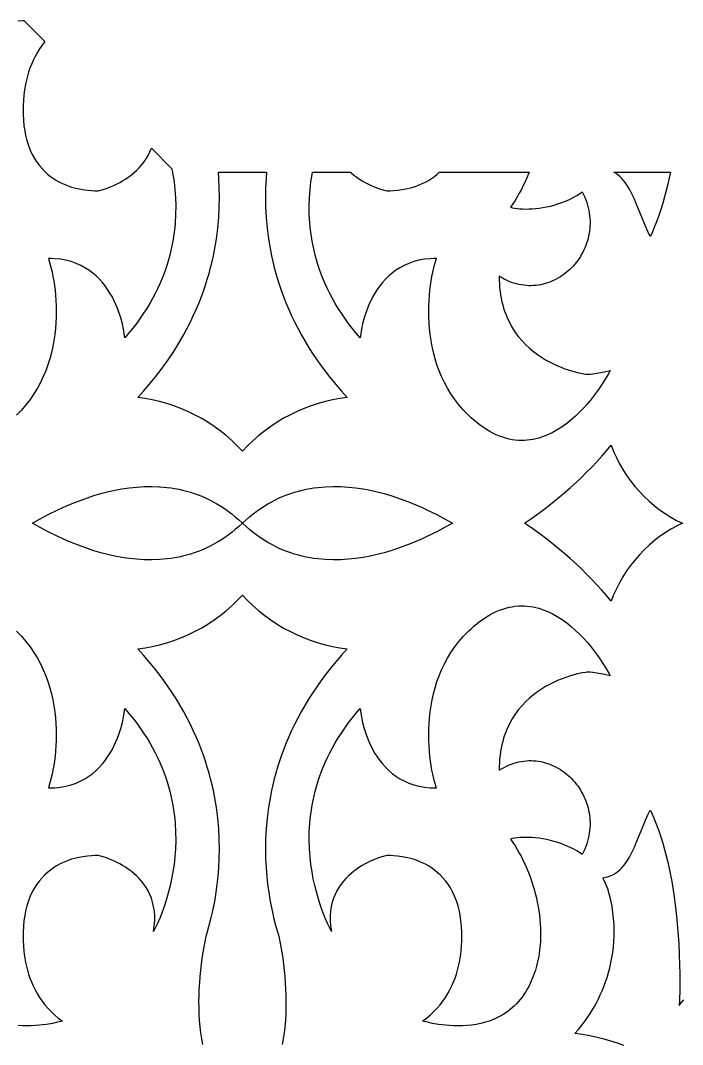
# Model space of a CAD drawing. Extents: x -350 to 350, y -780 to 780.
# Drawn here: x -131.5 to -79.3, y -575.2 to -494.5 of the extents above; entities that cross this region are included whole.
import ezdxf

# ---------------------------------------------------------------- set-up
doc = ezdxf.new("R2010")
doc.units = 0
doc.layers.add('LAYER_1', color=18, linetype='CONTINUOUS')

msp = doc.modelspace()

# ---------------------------------------------------------------- linework, layer by layer
at = {"layer": 'LAYER_1'}
for points in [[(-131.685, -494.543), (-131.33, -494.522), (-131.238, -494.521), (-129.576, -496.183), (-129.579, -496.188), (-129.798, -496.472), (-129.998, -496.763), (-130.181, -497.06), (-130.347, -497.362), (-130.497, -497.668), (-130.632, -497.977), (-130.753, -498.288), (-130.859, -498.601), (-130.952, -498.914), (-131.032, -499.227), (-131.1, -499.538), (-131.157, -499.847), (-131.203, -500.152), (-131.239, -500.453), (-131.266, -500.749), (-131.294, -501.322), (-131.293, -501.863), (-131.267, -502.365), (-131.222, -502.821), (-131.163, -503.223), (-131.097, -503.563), (-130.99, -503.979), (-130.864, -504.369), (-130.721, -504.732), (-130.563, -505.069), (-130.39, -505.382), (-130.203, -505.672), (-130.006, -505.938), (-129.798, -506.183), (-129.581, -506.407), (-129.357, -506.612), (-129.126, -506.797), (-128.891, -506.964), (-128.653, -507.114), (-128.413, -507.248), (-128.172, -507.366), (-127.933, -507.47), (-127.695, -507.561), (-127.462, -507.639), (-127.233, -507.705), (-127.012, -507.761), (-126.593, -507.844), (-126.218, -507.895), (-125.896, -507.922), (-125.64, -507.933), (-125.369, -507.931), (-125.271, -507.916), (-125.079, -507.867), (-124.806, -507.782), (-124.469, -507.657), (-124.082, -507.491), (-123.663, -507.278), (-123.445, -507.154), (-123.224, -507.017), (-123.003, -506.868), (-122.784, -506.704), (-122.567, -506.528), (-122.355, -506.337), (-122.151, -506.131), (-121.955, -505.911), (-121.771, -505.675), (-121.599, -505.424), (-121.442, -505.157), (-121.301, -504.873), (-121.181, -504.578), (-119.566, -506.193), (-119.481, -506.658), (-119.395, -507.24), (-119.327, -507.846), (-119.282, -508.475), (-119.262, -509.125), (-119.27, -509.794), (-119.308, -510.482), (-119.34, -510.831), (-119.381, -511.185), (-119.431, -511.542), (-119.491, -511.902), (-119.56, -512.266), (-119.64, -512.633), (-119.731, -513.003), (-119.833, -513.375), (-119.946, -513.749), (-120.071, -514.126), (-120.208, -514.505), (-120.358, -514.885), (-120.521, -515.268), (-120.698, -515.651), (-120.888, -516.036), (-121.092, -516.422), (-121.31, -516.808), (-121.544, -517.195), (-121.792, -517.583), (-122.056, -517.97), (-122.337, -518.358), (-122.633, -518.745), (-122.946, -519.132), (-123.277, -519.519), (-123.316, -519.164), (-123.374, -518.829), (-123.465, -518.413), (-123.596, -517.931), (-123.771, -517.402), (-123.877, -517.126), (-123.997, -516.843), (-124.131, -516.557), (-124.28, -516.271), (-124.444, -515.985), (-124.625, -515.702), (-124.823, -515.424), (-125.039, -515.154), (-125.273, -514.893), (-125.527, -514.644), (-125.801, -514.409), (-126.096, -514.19), (-126.412, -513.989), (-126.751, -513.808), (-127.113, -513.649), (-127.498, -513.515), (-127.908, -513.408), (-128.343, -513.329), (-128.804, -513.282), (-129.045, -513.27), (-129.292, -513.267), (-129.143, -513.758), (-129.001, -514.345), (-128.936, -514.672), (-128.875, -515.018), (-128.821, -515.382), (-128.774, -515.764), (-128.736, -516.161), (-128.707, -516.572), (-128.689, -516.996), (-128.682, -517.432), (-128.689, -517.877), (-128.709, -518.331), (-128.744, -518.793), (-128.795, -519.26), (-128.864, -519.731), (-128.95, -520.205), (-129.056, -520.681), (-129.183, -521.157), (-129.331, -521.631), (-129.501, -522.103), (-129.696, -522.571), (-129.915, -523.033), (-130.16, -523.488), (-130.432, -523.935), (-130.732, -524.372), (-131.062, -524.798), (-131.421, -525.211), (-131.812, -525.61)], [(-117.129, -575.183), (-117.214, -574.721), (-117.284, -574.249), (-117.339, -573.769), (-117.38, -573.283), (-117.408, -572.79), (-117.424, -572.295), (-117.427, -571.797), (-117.419, -571.298), (-117.401, -570.801), (-117.372, -570.306), (-117.334, -569.815), (-117.288, -569.331), (-117.233, -568.853), (-117.17, -568.385), (-117.101, -567.926), (-117.025, -567.48), (-116.858, -566.631), (-116.784, -566.368), (-116.641, -565.875), (-116.456, -565.168), (-116.356, -564.74), (-116.256, -564.264), (-116.158, -563.743), (-116.066, -563.179), (-115.983, -562.574), (-115.913, -561.929), (-115.859, -561.248), (-115.824, -560.532), (-115.812, -559.782), (-115.825, -559.002), (-115.868, -558.194), (-115.943, -557.358), (-115.994, -556.931), (-116.054, -556.498), (-116.123, -556.059), (-116.203, -555.615), (-116.294, -555.166), (-116.395, -554.712), (-116.508, -554.253), (-116.633, -553.79), (-116.77, -553.323), (-116.92, -552.851), (-117.083, -552.377), (-117.259, -551.899), (-117.449, -551.418), (-117.654, -550.934), (-117.873, -550.447), (-118.107, -549.958), (-118.357, -549.467), (-118.623, -548.975), (-118.905, -548.481), (-119.204, -547.985), (-119.52, -547.489), (-119.854, -546.991), (-120.206, -546.493), (-120.576, -545.995), (-120.965, -545.497), (-121.374, -544.999), (-121.802, -544.502), (-122.25, -544.006), (-121.679, -543.934), (-121.108, -543.834), (-120.538, -543.704), (-119.972, -543.547), (-119.411, -543.363), (-118.857, -543.152), (-118.31, -542.916), (-117.773, -542.656), (-117.246, -542.371), (-116.733, -542.063), (-116.233, -541.733), (-115.749, -541.382), (-115.282, -541.01), (-114.834, -540.618), (-114.406, -540.206), (-113.999, -539.777), (-113.592, -540.206), (-113.164, -540.618), (-112.716, -541.01), (-112.249, -541.382), (-111.765, -541.733), (-111.266, -542.063), (-110.752, -542.371), (-110.226, -542.656), (-109.688, -542.916), (-109.142, -543.152), (-108.587, -543.363), (-108.026, -543.547), (-107.46, -543.704), (-106.891, -543.834), (-106.32, -543.934), (-105.748, -544.006), (-106.197, -544.502), (-106.625, -544.999), (-107.033, -545.497), (-107.422, -545.995), (-107.792, -546.493), (-108.144, -546.991), (-108.478, -547.489), (-108.794, -547.985), (-109.093, -548.481), (-109.375, -548.975), (-109.641, -549.467), (-109.891, -549.958), (-110.125, -550.447), (-110.345, -550.934), (-110.549, -551.418), (-110.739, -551.899), (-110.915, -552.377), (-111.078, -552.851), (-111.228, -553.323), (-111.365, -553.79), (-111.49, -554.253), (-111.603, -554.712), (-111.704, -555.166), (-111.795, -555.615), (-111.875, -556.059), (-111.945, -556.498), (-112.005, -556.931), (-112.055, -557.358), (-112.13, -558.194), (-112.173, -559.002), (-112.186, -559.782), (-112.174, -560.532), (-112.139, -561.248), (-112.085, -561.929), (-112.015, -562.574), (-111.932, -563.179), (-111.84, -563.743), (-111.742, -564.264), (-111.642, -564.74), (-111.542, -565.168), (-111.357, -565.875), (-111.215, -566.368), (-111.141, -566.631), (-110.973, -567.48), (-110.898, -567.926), (-110.828, -568.385), (-110.766, -568.853), (-110.711, -569.331), (-110.664, -569.815), (-110.626, -570.306), (-110.597, -570.801), (-110.579, -571.298), (-110.571, -571.797), (-110.575, -572.295), (-110.59, -572.79), (-110.618, -573.283), (-110.659, -573.769), (-110.715, -574.249), (-110.784, -574.721), (-110.869, -575.183)], [(-131.812, -542.616), (-131.421, -543.015), (-131.062, -543.428), (-130.732, -543.854), (-130.432, -544.291), (-130.16, -544.738), (-129.915, -545.193), (-129.696, -545.655), (-129.501, -546.123), (-129.331, -546.595), (-129.183, -547.069), (-129.056, -547.545), (-128.95, -548.021), (-128.864, -548.495), (-128.795, -548.967), (-128.744, -549.433), (-128.709, -549.895), (-128.689, -550.349), (-128.682, -550.794), (-128.689, -551.23), (-128.707, -551.654), (-128.736, -552.065), (-128.774, -552.462), (-128.821, -552.844), (-128.875, -553.208), (-128.936, -553.554), (-129.001, -553.881), (-129.143, -554.468), (-129.292, -554.959), (-129.045, -554.956), (-128.804, -554.944), (-128.343, -554.897), (-127.908, -554.818), (-127.498, -554.711), (-127.113, -554.577), (-126.751, -554.418), (-126.412, -554.237), (-126.096, -554.036), (-125.801, -553.817), (-125.527, -553.582), (-125.273, -553.333), (-125.039, -553.072), (-124.823, -552.802), (-124.625, -552.524), (-124.444, -552.241), (-124.28, -551.956), (-124.131, -551.669), (-123.997, -551.383), (-123.877, -551.101), (-123.771, -550.824), (-123.596, -550.295), (-123.465, -549.814), (-123.374, -549.397), (-123.316, -549.062), (-123.277, -548.707), (-122.946, -549.094), (-122.633, -549.481), (-122.337, -549.868), (-122.056, -550.256), (-121.792, -550.643), (-121.544, -551.031), (-121.31, -551.418), (-121.092, -551.804), (-120.888, -552.19), (-120.698, -552.575), (-120.521, -552.958), (-120.358, -553.341), (-120.208, -553.721), (-120.071, -554.1), (-119.946, -554.477), (-119.833, -554.851), (-119.731, -555.224), (-119.64, -555.593), (-119.56, -555.96), (-119.491, -556.324), (-119.431, -556.684), (-119.381, -557.041), (-119.34, -557.395), (-119.308, -557.745), (-119.27, -558.432), (-119.262, -559.101), (-119.282, -559.751), (-119.327, -560.38), (-119.395, -560.986), (-119.481, -561.568), (-119.583, -562.125), (-119.698, -562.653), (-119.824, -563.153), (-119.956, -563.622), (-120.092, -564.059), (-120.23, -564.461), (-120.496, -565.158), (-120.73, -565.699), (-120.909, -566.072), (-121.008, -566.264), (-120.946, -565.834), (-120.916, -565.424), (-120.916, -565.033), (-120.944, -564.661), (-120.999, -564.307), (-121.078, -563.972), (-121.179, -563.654), (-121.301, -563.353), (-121.442, -563.069), (-121.599, -562.802), (-121.771, -562.551), (-121.955, -562.315), (-122.151, -562.095), (-122.355, -561.889), (-122.567, -561.698), (-122.784, -561.522), (-123.003, -561.359), (-123.224, -561.209), (-123.445, -561.072), (-123.663, -560.948), (-124.082, -560.736), (-124.469, -560.569), (-124.806, -560.444), (-125.079, -560.359), (-125.271, -560.311), (-125.369, -560.295), (-125.64, -560.294), (-125.896, -560.304), (-126.218, -560.331), (-126.593, -560.382), (-127.012, -560.465), (-127.233, -560.521), (-127.462, -560.587), (-127.695, -560.665), (-127.933, -560.756), (-128.172, -560.86), (-128.413, -560.979), (-128.653, -561.112), (-128.891, -561.262), (-129.126, -561.429), (-129.357, -561.615), (-129.581, -561.819), (-129.798, -562.043), (-130.006, -562.288), (-130.203, -562.554), (-130.39, -562.844), (-130.563, -563.157), (-130.721, -563.494), (-130.864, -563.857), (-130.99, -564.247), (-131.097, -564.663), (-131.163, -565.004), (-131.222, -565.405), (-131.267, -565.861), (-131.293, -566.363), (-131.294, -566.904), (-131.266, -567.477), (-131.239, -567.773), (-131.203, -568.074), (-131.157, -568.379), (-131.1, -568.688), (-131.032, -568.999), (-130.952, -569.312), (-130.859, -569.625), (-130.753, -569.938), (-130.632, -570.249), (-130.497, -570.558), (-130.347, -570.864), (-130.181, -571.166), (-129.998, -571.463), (-129.798, -571.754), (-129.579, -572.038), (-129.342, -572.315), (-129.086, -572.582), (-128.81, -572.84), (-128.513, -573.088), (-128.195, -573.324), (-128.59, -573.424), (-128.97, -573.506), (-129.451, -573.59), (-130.015, -573.661), (-130.323, -573.687), (-130.647, -573.704), (-130.983, -573.71), (-131.33, -573.704), (-131.685, -573.683)], [(-83.933, -575.256), (-84.439, -575.075), (-84.961, -574.908), (-85.499, -574.754), (-86.052, -574.616), (-86.62, -574.494), (-87.205, -574.388), (-87.805, -574.301), (-87.524, -573.999), (-87.221, -573.632), (-86.904, -573.205), (-86.581, -572.72), (-86.26, -572.179), (-86.102, -571.889), (-85.948, -571.585), (-85.798, -571.269), (-85.654, -570.941), (-85.515, -570.601), (-85.385, -570.249), (-85.262, -569.886), (-85.149, -569.512), (-85.046, -569.128), (-84.954, -568.733), (-84.874, -568.328), (-84.808, -567.914), (-84.756, -567.49), (-84.719, -567.057), (-84.698, -566.616), (-84.695, -566.167), (-84.709, -565.709), (-84.743, -565.244), (-84.797, -564.772), (-84.872, -564.292), (-84.968, -563.806), (-85.088, -563.314), (-85.207, -562.921), (-85.348, -562.549), (-85.509, -562.199), (-85.599, -562.035), (-85.397, -562.005), (-85.205, -561.96), (-85.022, -561.899), (-84.848, -561.823), (-84.682, -561.734), (-84.525, -561.631), (-84.375, -561.516), (-84.233, -561.39), (-84.097, -561.252), (-83.968, -561.104), (-83.845, -560.946), (-83.727, -560.78), (-83.506, -560.424), (-83.302, -560.041), (-83.111, -559.637), (-82.931, -559.217), (-82.585, -558.356), (-82.237, -557.502), (-82.054, -557.093), (-81.859, -556.703), (-81.746, -556.941), (-81.548, -557.395), (-81.361, -557.86), (-81.187, -558.334), (-81.024, -558.817), (-80.871, -559.307), (-80.729, -559.803), (-80.598, -560.305), (-80.476, -560.81), (-80.363, -561.318), (-80.26, -561.828), (-80.165, -562.338), (-80.001, -563.355), (-79.867, -564.359), (-79.76, -565.342), (-79.678, -566.295), (-79.617, -567.207), (-79.576, -568.071), (-79.55, -568.876), (-79.537, -569.613), (-79.534, -570.274), (-79.539, -570.849), (-79.557, -571.702), (-79.569, -572.101), (-79.398, -571.872), (-79.218, -571.649)]]:
    msp.add_lwpolyline(points, dxfattribs=at)
for points in [[(-112.139, -506.978), (-112.174, -507.694), (-112.186, -508.444), (-112.173, -509.224), (-112.13, -510.032), (-112.055, -510.868), (-112.005, -511.295), (-111.945, -511.728), (-111.875, -512.167), (-111.795, -512.611), (-111.704, -513.06), (-111.603, -513.514), (-111.49, -513.973), (-111.365, -514.436), (-111.228, -514.904), (-111.078, -515.375), (-110.915, -515.849), (-110.739, -516.327), (-110.549, -516.808), (-110.345, -517.292), (-110.125, -517.779), (-109.891, -518.268), (-109.641, -518.759), (-109.375, -519.251), (-109.093, -519.746), (-108.794, -520.241), (-108.478, -520.738), (-108.144, -521.235), (-107.792, -521.733), (-107.422, -522.231), (-107.033, -522.729), (-106.625, -523.227), (-106.197, -523.724), (-105.748, -524.22), (-106.32, -524.292), (-106.891, -524.393), (-107.46, -524.522), (-108.026, -524.679), (-108.587, -524.863), (-109.142, -525.074), (-109.688, -525.31), (-110.226, -525.571), (-110.752, -525.855), (-111.266, -526.163), (-111.765, -526.493), (-112.249, -526.844), (-112.716, -527.216), (-113.164, -527.608), (-113.592, -528.02), (-113.999, -528.449), (-114.406, -528.02), (-114.834, -527.608), (-115.282, -527.216), (-115.749, -526.844), (-116.233, -526.493), (-116.733, -526.163), (-117.246, -525.855), (-117.773, -525.571), (-118.31, -525.31), (-118.857, -525.074), (-119.411, -524.863), (-119.972, -524.679), (-120.538, -524.522), (-121.108, -524.393), (-121.679, -524.292), (-122.25, -524.22), (-121.802, -523.724), (-121.374, -523.227), (-120.965, -522.729), (-120.576, -522.231), (-120.206, -521.733), (-119.854, -521.235), (-119.52, -520.738), (-119.204, -520.241), (-118.905, -519.746), (-118.623, -519.251), (-118.357, -518.759), (-118.107, -518.268), (-117.873, -517.779), (-117.654, -517.292), (-117.449, -516.808), (-117.259, -516.327), (-117.083, -515.849), (-116.92, -515.375), (-116.77, -514.904), (-116.633, -514.436), (-116.508, -513.973), (-116.395, -513.514), (-116.294, -513.06), (-116.203, -512.611), (-116.123, -512.167), (-116.054, -511.728), (-115.994, -511.295), (-115.943, -510.868), (-115.868, -510.032), (-115.825, -509.224), (-115.812, -508.444), (-115.824, -507.694), (-115.859, -506.978), (-115.9, -506.47), (-112.099, -506.47)], [(-91.454, -506.59), (-91.585, -506.907), (-91.722, -507.219), (-91.867, -507.525), (-92.019, -507.826), (-92.178, -508.122), (-92.343, -508.41), (-92.515, -508.692), (-92.692, -508.967), (-92.876, -509.234), (-92.72, -509.273), (-92.545, -509.306), (-92.351, -509.333), (-92.141, -509.353), (-91.916, -509.366), (-91.678, -509.37), (-91.426, -509.366), (-91.164, -509.353), (-90.892, -509.331), (-90.611, -509.298), (-90.324, -509.255), (-90.031, -509.2), (-89.733, -509.134), (-89.433, -509.055), (-89.131, -508.964), (-88.829, -508.859), (-88.528, -508.74), (-88.23, -508.607), (-87.936, -508.458), (-87.647, -508.294), (-87.365, -508.114), (-87.227, -508.016), (-87.122, -508.224), (-87.027, -508.433), (-86.942, -508.642), (-86.867, -508.852), (-86.802, -509.061), (-86.746, -509.27), (-86.7, -509.478), (-86.663, -509.686), (-86.635, -509.892), (-86.616, -510.098), (-86.605, -510.303), (-86.603, -510.506), (-86.609, -510.707), (-86.624, -510.907), (-86.646, -511.105), (-86.676, -511.301), (-86.714, -511.494), (-86.759, -511.685), (-86.811, -511.873), (-86.87, -512.059), (-86.937, -512.241), (-87.01, -512.421), (-87.089, -512.596), (-87.175, -512.769), (-87.267, -512.937), (-87.365, -513.102), (-87.469, -513.262), (-87.578, -513.418), (-87.693, -513.57), (-87.813, -513.717), (-87.939, -513.859), (-88.069, -513.997), (-88.204, -514.129), (-88.343, -514.255), (-88.487, -514.376), (-88.635, -514.492), (-88.788, -514.601), (-88.944, -514.704), (-89.103, -514.801), (-89.266, -514.892), (-89.433, -514.976), (-89.603, -515.053), (-89.775, -515.123), (-89.951, -515.186), (-90.129, -515.242), (-90.309, -515.29), (-90.492, -515.33), (-90.676, -515.362), (-90.863, -515.386), (-91.051, -515.402), (-91.241, -515.41), (-91.433, -515.409), (-91.625, -515.399), (-91.818, -515.38), (-92.013, -515.352), (-92.208, -515.315), (-92.403, -515.268), (-92.599, -515.211), (-92.794, -515.144), (-92.99, -515.068), (-93.186, -514.981), (-93.381, -514.883), (-93.575, -514.775), (-93.769, -514.657), (-93.764, -514.968), (-93.751, -515.271), (-93.728, -515.566), (-93.697, -515.853), (-93.657, -516.132), (-93.608, -516.403), (-93.552, -516.667), (-93.488, -516.922), (-93.417, -517.17), (-93.339, -517.411), (-93.254, -517.644), (-93.162, -517.87), (-92.961, -518.301), (-92.738, -518.705), (-92.494, -519.082), (-92.233, -519.432), (-91.957, -519.758), (-91.668, -520.06), (-91.369, -520.339), (-91.061, -520.595), (-90.748, -520.83), (-90.431, -521.044), (-90.114, -521.238), (-89.797, -521.414), (-89.485, -521.571), (-89.178, -521.711), (-88.88, -521.836), (-88.593, -521.944), (-88.06, -522.119), (-87.598, -522.243), (-87.227, -522.322), (-86.966, -522.364), (-86.832, -522.376), (-86.603, -522.368), (-86.375, -522.348), (-85.92, -522.284), (-85.468, -522.194), (-85.018, -522.093), (-85.096, -522.246), (-85.27, -522.554), (-85.536, -522.987), (-85.889, -523.514), (-86.097, -523.803), (-86.325, -524.105), (-86.572, -524.416), (-86.839, -524.732), (-87.124, -525.05), (-87.427, -525.364), (-87.747, -525.673), (-88.084, -525.972), (-88.437, -526.257), (-88.806, -526.524), (-89.19, -526.771), (-89.589, -526.993), (-90.002, -527.186), (-90.213, -527.271), (-90.428, -527.347), (-90.645, -527.414), (-90.867, -527.472), (-91.091, -527.52), (-91.318, -527.557), (-91.548, -527.584), (-91.781, -527.599), (-92.017, -527.603), (-92.255, -527.594), (-92.496, -527.572), (-92.74, -527.537), (-92.986, -527.489), (-93.235, -527.426), (-93.486, -527.349), (-93.74, -527.257), (-93.995, -527.149), (-94.253, -527.025), (-94.513, -526.885), (-94.775, -526.728), (-95.039, -526.554), (-95.305, -526.361), (-95.538, -526.18), (-95.762, -525.994), (-95.978, -525.804), (-96.186, -525.61), (-96.577, -525.211), (-96.937, -524.798), (-97.266, -524.372), (-97.566, -523.935), (-97.838, -523.488), (-98.084, -523.033), (-98.303, -522.571), (-98.497, -522.103), (-98.668, -521.631), (-98.816, -521.157), (-98.942, -520.681), (-99.048, -520.205), (-99.135, -519.731), (-99.203, -519.26), (-99.254, -518.793), (-99.289, -518.331), (-99.31, -517.877), (-99.316, -517.432), (-99.309, -516.996), (-99.291, -516.572), (-99.262, -516.161), (-99.224, -515.764), (-99.177, -515.382), (-99.123, -515.018), (-99.063, -514.672), (-98.997, -514.345), (-98.855, -513.758), (-98.706, -513.267), (-98.953, -513.27), (-99.194, -513.282), (-99.655, -513.329), (-100.09, -513.408), (-100.5, -513.515), (-100.886, -513.649), (-101.247, -513.808), (-101.586, -513.989), (-101.902, -514.19), (-102.197, -514.409), (-102.471, -514.644), (-102.725, -514.893), (-102.959, -515.154), (-103.175, -515.424), (-103.373, -515.702), (-103.554, -515.985), (-103.719, -516.271), (-103.868, -516.557), (-104.002, -516.843), (-104.121, -517.126), (-104.228, -517.402), (-104.403, -517.931), (-104.533, -518.413), (-104.624, -518.829), (-104.682, -519.164), (-104.722, -519.519), (-105.052, -519.132), (-105.365, -518.745), (-105.662, -518.358), (-105.942, -517.97), (-106.206, -517.583), (-106.455, -517.195), (-106.688, -516.808), (-106.907, -516.422), (-107.111, -516.036), (-107.301, -515.651), (-107.477, -515.268), (-107.64, -514.885), (-107.79, -514.505), (-107.927, -514.126), (-108.052, -513.749), (-108.166, -513.375), (-108.267, -513.003), (-108.358, -512.633), (-108.438, -512.266), (-108.508, -511.902), (-108.567, -511.542), (-108.617, -511.185), (-108.658, -510.831), (-108.69, -510.482), (-108.729, -509.794), (-108.736, -509.125), (-108.716, -508.475), (-108.671, -507.846), (-108.604, -507.24), (-108.517, -506.658), (-108.483, -506.47), (-105.496, -506.47), (-105.431, -506.528), (-105.215, -506.704), (-104.995, -506.868), (-104.774, -507.017), (-104.553, -507.154), (-104.336, -507.278), (-103.916, -507.491), (-103.53, -507.657), (-103.192, -507.782), (-102.92, -507.867), (-102.727, -507.916), (-102.629, -507.931), (-102.358, -507.933), (-102.102, -507.922), (-101.781, -507.895), (-101.405, -507.844), (-100.987, -507.761), (-100.765, -507.705), (-100.536, -507.639), (-100.303, -507.561), (-100.066, -507.47), (-99.826, -507.366), (-99.585, -507.248), (-99.345, -507.114), (-99.107, -506.964), (-98.872, -506.797), (-98.642, -506.612), (-98.486, -506.47), (-91.408, -506.47)], [(-80.363, -506.908), (-80.476, -507.416), (-80.598, -507.921), (-80.729, -508.423), (-80.871, -508.919), (-81.024, -509.409), (-81.187, -509.892), (-81.361, -510.366), (-81.548, -510.831), (-81.746, -511.285), (-81.859, -511.523), (-82.054, -511.133), (-82.237, -510.724), (-82.585, -509.87), (-82.931, -509.009), (-83.111, -508.589), (-83.302, -508.185), (-83.506, -507.802), (-83.727, -507.446), (-83.845, -507.28), (-83.968, -507.122), (-84.097, -506.974), (-84.233, -506.837), (-84.375, -506.71), (-84.525, -506.595), (-84.682, -506.492), (-84.724, -506.47), (-80.275, -506.47)], [(-84.746, -528.461), (-84.53, -528.948), (-84.287, -529.426), (-84.018, -529.892), (-83.725, -530.347), (-83.409, -530.787), (-83.072, -531.213), (-82.715, -531.621), (-82.34, -532.012), (-81.947, -532.382), (-81.539, -532.732), (-81.117, -533.059), (-80.683, -533.362), (-80.237, -533.639), (-79.781, -533.889), (-79.317, -534.113), (-79.781, -534.337), (-80.237, -534.587), (-80.683, -534.865), (-81.117, -535.167), (-81.539, -535.494), (-81.947, -535.844), (-82.34, -536.214), (-82.715, -536.605), (-83.072, -537.013), (-83.409, -537.439), (-83.725, -537.879), (-84.018, -538.334), (-84.287, -538.801), (-84.53, -539.278), (-84.746, -539.765), (-84.934, -540.26), (-85.306, -539.819), (-85.687, -539.384), (-86.076, -538.956), (-86.473, -538.536), (-86.877, -538.123), (-87.288, -537.717), (-87.707, -537.32), (-88.133, -536.93), (-88.566, -536.548), (-89.005, -536.175), (-89.45, -535.81), (-89.902, -535.453), (-90.359, -535.105), (-90.822, -534.766), (-91.29, -534.437), (-91.764, -534.113), (-91.29, -533.79), (-90.822, -533.46), (-90.359, -533.121), (-89.902, -532.773), (-89.45, -532.416), (-89.005, -532.051), (-88.566, -531.678), (-88.133, -531.296), (-87.707, -530.906), (-87.288, -530.509), (-86.877, -530.103), (-86.473, -529.69), (-86.076, -529.27), (-85.687, -528.842), (-85.306, -528.408), (-84.934, -527.966)], [(-106.257, -531.229), (-105.664, -531.266), (-105.077, -531.328), (-104.498, -531.414), (-103.929, -531.521), (-103.371, -531.646), (-102.825, -531.788), (-102.292, -531.944), (-101.775, -532.112), (-101.274, -532.291), (-100.79, -532.476), (-100.326, -532.667), (-99.882, -532.861), (-99.459, -533.055), (-98.684, -533.437), (-98.012, -533.795), (-97.453, -534.113), (-98.012, -534.431), (-98.684, -534.789), (-99.459, -535.171), (-99.882, -535.366), (-100.326, -535.559), (-100.79, -535.75), (-101.274, -535.936), (-101.775, -536.114), (-102.292, -536.282), (-102.825, -536.438), (-103.371, -536.58), (-103.929, -536.706), (-104.498, -536.812), (-105.077, -536.898), (-105.664, -536.96), (-106.257, -536.997), (-106.857, -537.005), (-107.461, -536.984), (-108.067, -536.93), (-108.371, -536.891), (-108.675, -536.842), (-108.98, -536.784), (-109.284, -536.717), (-109.588, -536.64), (-109.891, -536.553), (-110.194, -536.455), (-110.496, -536.347), (-110.797, -536.228), (-111.097, -536.097), (-111.395, -535.956), (-111.693, -535.802), (-111.988, -535.636), (-112.282, -535.458), (-112.574, -535.268), (-112.864, -535.064), (-113.151, -534.848), (-113.436, -534.618), (-113.719, -534.374), (-113.999, -534.114), (-114.28, -534.374), (-114.562, -534.618), (-114.847, -534.848), (-115.135, -535.064), (-115.424, -535.268), (-115.716, -535.458), (-116.01, -535.636), (-116.306, -535.802), (-116.603, -535.956), (-116.901, -536.097), (-117.201, -536.228), (-117.502, -536.347), (-117.804, -536.455), (-118.107, -536.553), (-118.411, -536.64), (-118.715, -536.717), (-119.019, -536.784), (-119.323, -536.842), (-119.627, -536.891), (-119.931, -536.93), (-120.538, -536.984), (-121.141, -537.005), (-121.741, -536.997), (-122.335, -536.96), (-122.922, -536.898), (-123.5, -536.812), (-124.07, -536.706), (-124.628, -536.58), (-125.174, -536.438), (-125.706, -536.282), (-126.223, -536.114), (-126.724, -535.936), (-127.208, -535.75), (-127.672, -535.559), (-128.117, -535.366), (-128.539, -535.171), (-129.314, -534.789), (-129.986, -534.431), (-130.545, -534.113), (-129.986, -533.795), (-129.314, -533.437), (-128.539, -533.055), (-128.117, -532.861), (-127.672, -532.667), (-127.208, -532.476), (-126.724, -532.291), (-126.223, -532.112), (-125.706, -531.944), (-125.174, -531.788), (-124.628, -531.646), (-124.07, -531.521), (-123.5, -531.414), (-122.922, -531.328), (-122.335, -531.266), (-121.741, -531.229), (-121.141, -531.221), (-120.538, -531.242), (-119.931, -531.296), (-119.627, -531.335), (-119.323, -531.384), (-119.019, -531.442), (-118.715, -531.509), (-118.411, -531.586), (-118.107, -531.674), (-117.804, -531.771), (-117.502, -531.879), (-117.201, -531.998), (-116.901, -532.129), (-116.603, -532.271), (-116.306, -532.424), (-116.01, -532.59), (-115.716, -532.768), (-115.424, -532.958), (-115.135, -533.162), (-114.847, -533.378), (-114.562, -533.608), (-114.28, -533.852), (-113.999, -534.112), (-113.719, -533.852), (-113.436, -533.608), (-113.151, -533.378), (-112.864, -533.162), (-112.574, -532.958), (-112.282, -532.768), (-111.988, -532.59), (-111.693, -532.424), (-111.395, -532.271), (-111.097, -532.129), (-110.797, -531.998), (-110.496, -531.879), (-110.194, -531.771), (-109.891, -531.674), (-109.588, -531.586), (-109.284, -531.509), (-108.98, -531.442), (-108.675, -531.384), (-108.371, -531.335), (-108.067, -531.296), (-107.461, -531.242), (-106.857, -531.221)], [(-91.781, -540.627), (-91.548, -540.642), (-91.318, -540.669), (-91.091, -540.706), (-90.867, -540.754), (-90.645, -540.812), (-90.428, -540.879), (-90.213, -540.955), (-90.002, -541.04), (-89.589, -541.233), (-89.19, -541.455), (-88.806, -541.702), (-88.437, -541.969), (-88.084, -542.254), (-87.747, -542.553), (-87.427, -542.862), (-87.124, -543.177), (-86.839, -543.494), (-86.572, -543.81), (-86.325, -544.121), (-86.097, -544.423), (-85.889, -544.713), (-85.536, -545.24), (-85.27, -545.672), (-85.096, -545.98), (-85.018, -546.133), (-85.468, -546.032), (-85.92, -545.942), (-86.375, -545.878), (-86.603, -545.858), (-86.832, -545.85), (-86.966, -545.862), (-87.227, -545.904), (-87.598, -545.983), (-88.06, -546.107), (-88.593, -546.282), (-88.88, -546.39), (-89.178, -546.515), (-89.485, -546.655), (-89.797, -546.812), (-90.114, -546.988), (-90.431, -547.182), (-90.748, -547.396), (-91.061, -547.631), (-91.369, -547.887), (-91.668, -548.166), (-91.957, -548.468), (-92.233, -548.794), (-92.494, -549.145), (-92.738, -549.521), (-92.961, -549.925), (-93.162, -550.356), (-93.254, -550.582), (-93.339, -550.815), (-93.417, -551.056), (-93.488, -551.304), (-93.552, -551.56), (-93.608, -551.823), (-93.657, -552.094), (-93.697, -552.373), (-93.728, -552.66), (-93.751, -552.955), (-93.764, -553.258), (-93.769, -553.57), (-93.575, -553.451), (-93.381, -553.343), (-93.186, -553.245), (-92.99, -553.158), (-92.794, -553.082), (-92.599, -553.015), (-92.403, -552.958), (-92.208, -552.911), (-92.013, -552.874), (-91.818, -552.846), (-91.625, -552.827), (-91.433, -552.817), (-91.241, -552.816), (-91.051, -552.824), (-90.863, -552.84), (-90.676, -552.864), (-90.492, -552.896), (-90.309, -552.937), (-90.129, -552.985), (-89.951, -553.04), (-89.775, -553.103), (-89.603, -553.173), (-89.433, -553.25), (-89.266, -553.334), (-89.103, -553.425), (-88.944, -553.522), (-88.788, -553.625), (-88.635, -553.734), (-88.487, -553.85), (-88.343, -553.971), (-88.204, -554.097), (-88.069, -554.229), (-87.939, -554.367), (-87.813, -554.509), (-87.693, -554.656), (-87.578, -554.808), (-87.469, -554.964), (-87.365, -555.124), (-87.267, -555.289), (-87.175, -555.457), (-87.089, -555.63), (-87.01, -555.805), (-86.937, -555.985), (-86.87, -556.167), (-86.811, -556.353), (-86.759, -556.541), (-86.714, -556.732), (-86.676, -556.925), (-86.646, -557.121), (-86.624, -557.319), (-86.609, -557.519), (-86.603, -557.72), (-86.605, -557.923), (-86.616, -558.128), (-86.635, -558.334), (-86.663, -558.54), (-86.7, -558.748), (-86.746, -558.956), (-86.802, -559.165), (-86.867, -559.374), (-86.942, -559.584), (-87.027, -559.793), (-87.122, -560.002), (-87.227, -560.21), (-87.365, -560.112), (-87.647, -559.932), (-87.936, -559.768), (-88.23, -559.619), (-88.528, -559.486), (-88.829, -559.367), (-89.131, -559.262), (-89.433, -559.171), (-89.733, -559.092), (-90.031, -559.026), (-90.324, -558.971), (-90.611, -558.928), (-90.892, -558.895), (-91.164, -558.873), (-91.426, -558.86), (-91.678, -558.856), (-91.916, -558.861), (-92.141, -558.873), (-92.351, -558.893), (-92.545, -558.92), (-92.72, -558.953), (-92.876, -558.992), (-92.692, -559.259), (-92.515, -559.534), (-92.343, -559.816), (-92.178, -560.105), (-92.019, -560.4), (-91.867, -560.701), (-91.722, -561.008), (-91.585, -561.319), (-91.454, -561.636), (-91.331, -561.957), (-91.216, -562.282), (-91.109, -562.611), (-91.01, -562.942), (-90.919, -563.277), (-90.836, -563.613), (-90.762, -563.952), (-90.697, -564.292), (-90.642, -564.634), (-90.595, -564.976), (-90.558, -565.318), (-90.53, -565.661), (-90.512, -566.003), (-90.504, -566.344), (-90.507, -566.684), (-90.519, -567.022), (-90.543, -567.358), (-90.577, -567.691), (-90.621, -568.022), (-90.677, -568.349), (-90.745, -568.673), (-90.824, -568.992), (-90.914, -569.307), (-91.006, -569.589), (-91.105, -569.86), (-91.211, -570.118), (-91.323, -570.365), (-91.44, -570.602), (-91.564, -570.827), (-91.693, -571.042), (-91.827, -571.246), (-91.966, -571.441), (-92.11, -571.625), (-92.258, -571.8), (-92.411, -571.965), (-92.567, -572.121), (-92.728, -572.268), (-92.891, -572.406), (-93.058, -572.536), (-93.4, -572.771), (-93.752, -572.975), (-94.111, -573.149), (-94.476, -573.296), (-94.845, -573.417), (-95.215, -573.515), (-95.584, -573.59), (-95.951, -573.646), (-96.313, -573.683), (-96.669, -573.704), (-97.015, -573.71), (-97.352, -573.704), (-97.675, -573.687), (-97.983, -573.661), (-98.548, -573.59), (-99.028, -573.506), (-99.408, -573.424), (-99.803, -573.324), (-99.485, -573.088), (-99.188, -572.84), (-98.912, -572.582), (-98.656, -572.315), (-98.419, -572.038), (-98.201, -571.754), (-98, -571.463), (-97.817, -571.166), (-97.651, -570.864), (-97.501, -570.558), (-97.366, -570.249), (-97.246, -569.938), (-97.139, -569.625), (-97.046, -569.312), (-96.966, -568.999), (-96.898, -568.688), (-96.841, -568.379), (-96.795, -568.074), (-96.759, -567.773), (-96.732, -567.477), (-96.704, -566.904), (-96.706, -566.363), (-96.731, -565.861), (-96.776, -565.405), (-96.835, -565.004), (-96.902, -564.663), (-97.009, -564.247), (-97.134, -563.857), (-97.277, -563.494), (-97.436, -563.157), (-97.609, -562.844), (-97.795, -562.554), (-97.993, -562.288), (-98.201, -562.043), (-98.417, -561.819), (-98.642, -561.615), (-98.872, -561.429), (-99.107, -561.262), (-99.345, -561.112), (-99.585, -560.979), (-99.826, -560.86), (-100.066, -560.756), (-100.303, -560.665), (-100.536, -560.587), (-100.765, -560.521), (-100.987, -560.465), (-101.405, -560.382), (-101.781, -560.331), (-102.102, -560.304), (-102.358, -560.294), (-102.629, -560.295), (-102.727, -560.311), (-102.92, -560.359), (-103.192, -560.444), (-103.53, -560.569), (-103.916, -560.736), (-104.336, -560.948), (-104.553, -561.072), (-104.774, -561.209), (-104.995, -561.359), (-105.215, -561.522), (-105.431, -561.698), (-105.643, -561.889), (-105.847, -562.095), (-106.043, -562.315), (-106.228, -562.551), (-106.4, -562.802), (-106.557, -563.069), (-106.697, -563.353), (-106.819, -563.654), (-106.92, -563.972), (-106.999, -564.307), (-107.054, -564.661), (-107.082, -565.033), (-107.082, -565.424), (-107.052, -565.834), (-106.99, -566.264), (-107.089, -566.072), (-107.268, -565.699), (-107.502, -565.158), (-107.769, -564.461), (-107.906, -564.059), (-108.042, -563.622), (-108.175, -563.153), (-108.3, -562.653), (-108.415, -562.125), (-108.517, -561.568), (-108.604, -560.986), (-108.671, -560.38), (-108.716, -559.751), (-108.736, -559.101), (-108.729, -558.432), (-108.69, -557.745), (-108.658, -557.395), (-108.617, -557.041), (-108.567, -556.684), (-108.508, -556.324), (-108.438, -555.96), (-108.358, -555.593), (-108.267, -555.224), (-108.166, -554.851), (-108.052, -554.477), (-107.927, -554.1), (-107.79, -553.721), (-107.64, -553.341), (-107.477, -552.958), (-107.301, -552.575), (-107.111, -552.19), (-106.907, -551.804), (-106.688, -551.418), (-106.455, -551.031), (-106.206, -550.643), (-105.942, -550.256), (-105.662, -549.868), (-105.365, -549.481), (-105.052, -549.094), (-104.722, -548.707), (-104.682, -549.062), (-104.624, -549.397), (-104.533, -549.814), (-104.403, -550.295), (-104.228, -550.824), (-104.121, -551.101), (-104.002, -551.383), (-103.868, -551.669), (-103.719, -551.956), (-103.554, -552.241), (-103.373, -552.524), (-103.175, -552.802), (-102.959, -553.072), (-102.725, -553.333), (-102.471, -553.582), (-102.197, -553.817), (-101.902, -554.036), (-101.586, -554.237), (-101.247, -554.418), (-100.886, -554.577), (-100.5, -554.711), (-100.09, -554.818), (-99.655, -554.897), (-99.194, -554.944), (-98.953, -554.956), (-98.706, -554.959), (-98.855, -554.468), (-98.997, -553.881), (-99.063, -553.554), (-99.123, -553.208), (-99.177, -552.844), (-99.224, -552.462), (-99.262, -552.065), (-99.291, -551.654), (-99.309, -551.23), (-99.316, -550.794), (-99.31, -550.349), (-99.289, -549.895), (-99.254, -549.433), (-99.203, -548.967), (-99.135, -548.495), (-99.048, -548.021), (-98.942, -547.545), (-98.816, -547.069), (-98.668, -546.595), (-98.497, -546.123), (-98.303, -545.655), (-98.084, -545.193), (-97.838, -544.738), (-97.566, -544.291), (-97.266, -543.854), (-96.937, -543.428), (-96.577, -543.015), (-96.186, -542.616), (-95.978, -542.422), (-95.762, -542.232), (-95.538, -542.046), (-95.305, -541.865), (-95.039, -541.673), (-94.775, -541.498), (-94.513, -541.341), (-94.253, -541.201), (-93.995, -541.077), (-93.74, -540.969), (-93.486, -540.877), (-93.235, -540.8), (-92.986, -540.737), (-92.74, -540.689), (-92.496, -540.654), (-92.255, -540.632), (-92.017, -540.623)]]:
    msp.add_lwpolyline(points, close=True, dxfattribs=at)

doc.saveas('drawing.dxf')
